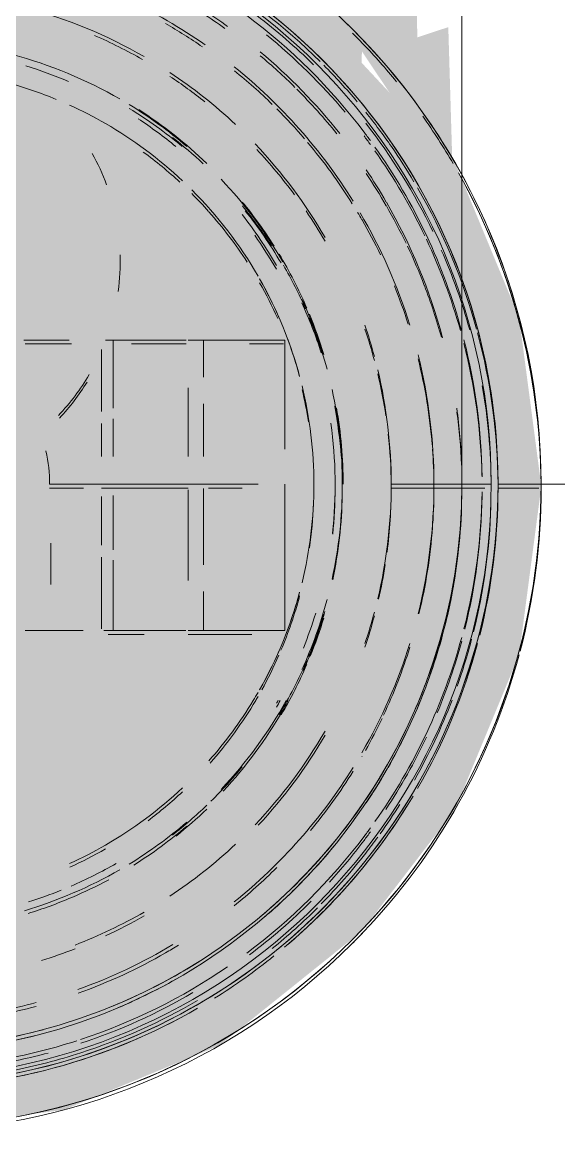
# Model space of a CAD drawing. Header units: millimetres. Extents: x -4000 to 187956, y -58990 to 162485.
# Drawn here: x 14254.68 to 14275, y 128425.98 to 128467.54 of the extents above; entities that cross this region are included whole.
import ezdxf

# ---------------------------------------------------------------- set-up
doc = ezdxf.new("R2010")
doc.units = ezdxf.units.MM
doc.linetypes.add('Dash 1_16_', pattern=[317.5, 158.75, -158.75])
for name, color, linetype, lineweight in [('F-SPRN', 3, 'Continuous', 9), ('P-PIPE', 3, 'Continuous', 9), ('P-PIPE-CNTR', 3, 'Continuous', 9)]:
    doc.layers.add(name, color=color, linetype=linetype, lineweight=lineweight)

# ---------------------------------------------------------------- blocks, each defined once
blk = doc.blocks.new('Sprinkler_Up - DN20-290099-FFS - TANG 1')
at = {"layer": 'F-SPRN', "transparency": 33554534}
for points in [[(-22.243, 0), (-3.583, 1.043), (-1.735, 2.891), (-1.156, 3.469), (-0.578, 4.048), (0.578, 4.048), (1.156, 3.469), (1.735, 2.891), (4.626, 0), (22.243, 0), (17.401, 13.505), (6.873, 21.154), (-6.873, 21.154), (-18.025, 12.981), (-20.542, 5.233)], [(0, -16.669), (4.314, -16.101), (11.787, -11.787), (16.101, -4.314), (16.101, 4.314), (11.787, 11.787), (8.334, 14.436), (-0.316, 16.627), (-4.314, 16.101), (-12.723, 10.165), (-16.101, 4.314), (-16.101, -4.314), (-11.787, -11.787), (-8.334, -14.436), (-0.316, -16.584)], [(0, -15.603), (7.802, -13.513), (13.513, -7.802), (15.071, -4.038), (15.071, 4.038), (13.513, 7.802), (7.802, 13.513), (-0.316, 15.518), (-7.802, 13.513), (-11.534, 10.165), (-15.466, 1.043), (-15.071, -4.038), (-11.033, -11.033), (-7.802, -13.513), (-0.316, -15.518)], [(7.656, -5.481), (7.656, 5.405), (0, 5.405), (0, -5.481)], [(10.896, -5.481), (10.896, 5.405), (7.656, 5.405), (7.656, -5.481)], [(14.512, -5.481), (14.512, 5.405), (10.896, 5.405), (10.896, -5.481)], [(-0.316, 0), (5.107, 1.043), (2.855, 4.945), (-2.855, 4.945), (-5.709, 0)], [(3.437, -21.154), (6.873, -21.154), (17.995, -13.074), (22.243, 0), (3.885, -0.741), (1.735, -2.891), (1.156, -3.469), (0.578, -4.048), (-0.578, -4.048), (-1.156, -3.469), (-1.735, -2.891), (-4.626, 0), (-22.243, 0), (-17.995, -13.074), (-6.873, -21.154), (0, -21.154)], [(-2.855, -4.945), (2.855, -4.945), (5.709, 0), (-5.709, 0)]]:
    blk.add_hatch(color=1, dxfattribs=at).paths.add_polyline_path(points)
at = {"layer": 'F-SPRN', "color": 1}
for p, q in [((4.738, 5.405), (6.439, 5.405)), ((7.8, 5.405), (10.817, 5.405)), ((10.817, 5.405), (8.084, 5.405)), ((8.084, 5.405), (8.084, 2.847)), ((10.896, 5.405), (14.512, 5.405)), ((14.512, 5.405), (11.465, 5.405)), ((11.465, 5.405), (11.465, 4.016)), ((14.512, 5.405), (14.512, 1.311)), ((7.656, 5.057), (7.656, 2.729)), ((7.656, 5.057), (7.656, 2.729)), ((10.896, 3.609), (10.896, 1.043)), ((11.465, 3.011), (11.465, 1.043)), ((7.656, 2.283), (7.656, 1.043)), ((7.656, 2.283), (7.656, 1.043)), ((8.084, 2.458), (8.084, 1.043)), ((14.512, 0), (14.512, -5.481)), ((10.896, -0.202), (10.896, -3.609)), ((11.465, -0.158), (11.465, -3.011)), ((7.656, -0.451), (7.656, -2.283)), ((7.656, -0.451), (7.656, -2.283)), ((8.084, -0.418), (8.084, -2.458)), ((5.754, -2.203), (5.754, -3.753)), ((7.656, -2.729), (7.656, -5.408)), ((7.656, -2.729), (7.656, -5.408)), ((8.084, -2.847), (8.084, -5.481)), ((11.465, -4.016), (11.465, -5.481)), ((6.965, -5.481), (4.798, -5.481)), ((5.754, -5.481), (6.965, -5.481)), ((10.808, -5.481), (7.739, -5.481)), ((8.084, -5.481), (10.808, -5.481)), ((14.512, -5.481), (10.896, -5.481)), ((11.465, -5.481), (14.512, -5.481))]:
    blk.add_line(p, q, dxfattribs=at)
for radius, start, end in [(22.243, 360, 180), (21.903, 37.0471, 53.3058), (16.669, 60, 75), (16.669, 60, 75), (15.603, 67.5614, 74.5481), (15.603, 67.5614, 74.5481), (15.603, 60.0187, 65.5637), (15.603, 60.0187, 65.5637), (16.669, 49.4249, 58.5819), (16.669, 49.4249, 58.5819), (15.603, 46.7922, 60), (15.603, 46.7922, 60), (21.903, 36, 37.0471), (21.903, 15.1849, 35.2302), (16.669, 30, 43.2787), (16.669, 30, 43.2787), (15.603, 30, 45), (15.603, 30, 45), (15.603, 23.6155, 29.5646), (15.603, 15, 29.5646), (16.669, 15, 24.6121), (16.669, 15, 24.6121), (15.603, 15, 20.3861), (21.903, 0.7385, 14.3227), (15.603, 360, 13.6618), (15.603, 0, 13.6618), (16.669, 360, 12.3198), (16.669, 0, 12.3198), (5.709, 0, 12.6524), (22.243, 180, 360), (15.603, 346.3382, 360), (15.603, 346.3382, 360), (16.669, 347.6802, 360), (16.669, 347.6802, 360), (21.903, 345.6773, 359.2615), (15.603, 330.4354, 345), (15.603, 339.6139, 345), (16.669, 335.3879, 345), (16.669, 335.3879, 345), (21.903, 324.7698, 344.8151), (15.603, 330.4354, 336.3845), (15.603, 328.708, 330), (15.603, 328.708, 330), (15.603, 318.4214, 328.708), (15.603, 318.4214, 328.708), (16.669, 316.7213, 330.9497), (16.669, 316.7213, 330.9497), (15.603, 300, 313.2078), (15.603, 300, 313.2078), (16.669, 301.4181, 310.5751), (16.669, 301.4181, 310.5751), (21.903, 322.9529, 324), (21.903, 306.6942, 322.9529), (15.603, 294.4363, 299.9813), (15.603, 294.4363, 299.9813), (16.669, 286.5995, 300), (16.669, 286.5995, 300), (21.903, 288.2621, 304.3758), (21.903, 279.348, 287.901)]:
    blk.add_arc((0, 0), radius, start, end, dxfattribs=at)
blk = doc.blocks.new('Steel_Elbow_Threaded_HoaPhat - Standard-4704630-FFS - TANG 1')
at = {"layer": 'P-PIPE', "lineweight": 13, "transparency": 33554534}
h = blk.add_hatch(color=1, dxfattribs=at)
h.paths.add_polyline_path([(14266.872, 128465.456), (14269.479, 128460.828), (14267.403, 128465.243)])
h.paths.add_polyline_path([(14270.896, 128458.736), (14270.639, 128467.358), (14269.479, 128466.975), (14269.409, 128471.089), (14270.74, 128471.38), (14269.573, 128475.656), (14250.002, 128475.656), (14250.002, 128471.38), (14257.233, 128470.105), (14255.94, 128472.031), (14263.392, 128467.309), (14267.358, 128463.242), (14267.403, 128466.597), (14268.638, 128464.749)])
blk.add_hatch(color=1, dxfattribs=at).paths.add_polyline_path([(14250.002, 128426.118), (14256.242, 128426.94), (14262.058, 128429.349), (14267.403, 128433.639), (14270.883, 128438.175), (14273.292, 128443.99), (14274.114, 128450.231), (14273.292, 128456.471), (14270.883, 128462.287), (14264.123, 128469.527), (14262.058, 128471.112), (14256.242, 128473.521), (14249.685, 128474.301), (14243.761, 128473.521), (14235.88, 128469.527), (14231.977, 128466.01), (14229.12, 128462.287), (14226.711, 128456.471), (14225.89, 128450.231), (14226.711, 128443.99), (14229.12, 128438.175), (14233.162, 128433.019), (14237.946, 128429.349), (14243.761, 128426.94)])
at = {"layer": 'P-PIPE', "color": 20, "lineweight": 13}
for p, q in [((14271.151, 128462.151), (14271.151, 128461.3)), ((14271.151, 128461.3), (14271.151, 128460.472)), ((14271.151, 128458.14), (14271.151, 128457.417)), ((14271.151, 128456.06), (14271.151, 128455.428)), ((14271.151, 128455.428), (14271.151, 128454.828)), ((14271.151, 128454.828), (14271.151, 128454.261)), ((14271.151, 128450.263), (14271.151, 128450.232)), ((14270.545, 128445.203), (14270.328, 128444.386)), ((14269.795, 128442.78), (14269.482, 128441.995)), ((14267.921, 128438.996), (14267.457, 128438.289)), ((14267.457, 128438.289), (14266.966, 128437.6)), ((14266.966, 128437.6), (14266.447, 128436.932)), ((14265.332, 128435.66), (14264.737, 128435.059)), ((14260.708, 128431.991), (14259.97, 128431.577))]:
    blk.add_line(p, q, dxfattribs=at)
at = {"layer": 'P-PIPE', "color": 20, "lineweight": 13, "flags": 128}
for points in [[(14271.151, 128475.656), (14271.151, 128474.64), (14271.151, 128473.624), (14271.151, 128472.613), (14271.151, 128471.606), (14271.151, 128470.605), (14271.151, 128469.613), (14271.151, 128468.63), (14271.151, 128467.658), (14271.151, 128466.699), (14271.151, 128465.755), (14271.151, 128464.827), (14271.151, 128463.915), (14271.151, 128463.023), (14271.151, 128462.151)], [(14271.151, 128460.472), (14271.151, 128459.669), (14271.151, 128458.891), (14271.151, 128458.14)], [(14271.151, 128457.417), (14271.151, 128456.723), (14271.151, 128456.06)], [(14271.151, 128454.261), (14271.151, 128453.729), (14271.151, 128453.232)], [(14271.151, 128453.232), (14271.151, 128452.771), (14271.151, 128452.346), (14271.151, 128451.959), (14271.151, 128451.609), (14271.151, 128451.298), (14271.151, 128451.026)], [(14271.151, 128451.026), (14271.151, 128450.793), (14271.151, 128450.601)], [(14271.151, 128450.601), (14271.151, 128450.448), (14271.151, 128450.335), (14271.151, 128450.263)], [(14271.151, 128450.231), (14271.134, 128449.385), (14271.084, 128448.54)], [(14271.084, 128448.54), (14270.999, 128447.699), (14270.881, 128446.861)], [(14270.881, 128446.861), (14270.73, 128446.029), (14270.545, 128445.203)], [(14270.328, 128444.386), (14270.078, 128443.578), (14269.795, 128442.78)], [(14269.482, 128441.995), (14269.137, 128441.222), (14268.761, 128440.464)], [(14268.761, 128440.464), (14268.356, 128439.722), (14267.921, 128438.996)], [(14266.447, 128436.932), (14265.902, 128436.285), (14265.332, 128435.66)], [(14264.737, 128435.059), (14264.118, 128434.482), (14263.477, 128433.93)], [(14263.477, 128433.93), (14262.814, 128433.404), (14262.288, 128433.019)], [(14262.288, 128433.019), (14262.131, 128432.905), (14261.429, 128432.434), (14260.708, 128431.991)], [(14259.97, 128431.577), (14259.216, 128431.194), (14258.448, 128430.841), (14257.665, 128430.518), (14256.871, 128430.228)], [(14256.871, 128430.228), (14256.066, 128429.969), (14255.25, 128429.743)], [(14255.25, 128429.743), (14254.427, 128429.549), (14253.596, 128429.389)]]:
    blk.add_lwpolyline(points, dxfattribs=at)
at = {"layer": 'P-PIPE', "color": 20, "lineweight": 13}
for radius, start, end in [(24.112, 270, 90), (24.112, 45, 60), (21.15, 54.1976, 59.9895), (24.112, 30, 45), (21.15, 38.4146, 50), (24.112, 316.3755, 30), (21.15, 30, 33.8671), (21.15, 15.0335, 29.9924), (21.15, 1.9562, 7.75), (21.15, 352.7077, 358.0289), (21.15, 345.7343, 350), (21.15, 336.3495, 344.9545), (21.15, 330.0026, 334.1966), (21.15, 326.1239, 330), (21.15, 321.5729, 325.795), (21.15, 310, 321.0389), (24.112, 315, 316.3755), (24.112, 270, 315), (21.15, 292.3235, 303.6981), (21.15, 279.9303, 284.963)]:
    blk.add_arc((14250.002, 128450.231), radius, start, end, dxfattribs=at)
blk = doc.blocks.new('Steel_Transition_Threaded_HoaPhat - Standard-4704511-FFS - TANG 1')
at = {"layer": 'P-PIPE', "lineweight": 13, "transparency": 33554534}
h = blk.add_hatch(color=1, dxfattribs=at)
h.paths.add_polyline_path([(14250.002, 128427.731), (14255.825, 128428.497), (14264.215, 128433.019), (14267.403, 128436.264), (14269.487, 128438.981), (14271.735, 128444.407), (14272.502, 128450.231), (14271.735, 128456.054), (14267.403, 128464.197), (14265.912, 128466.14), (14261.252, 128469.716), (14255.825, 128471.964), (14249.685, 128472.689), (14244.178, 128471.964), (14238.506, 128469.527), (14231.977, 128463.384), (14230.516, 128461.481), (14228.268, 128456.054), (14227.502, 128450.231), (14228.268, 128444.407), (14231.977, 128437.077), (14235.788, 128433.019), (14238.752, 128430.745), (14244.178, 128428.497)])
h.paths.add_polyline_path([(14250.002, 128430.131), (14244.799, 128430.815), (14239.697, 128433.019), (14235.789, 128436.018), (14231.977, 128441.672), (14230.587, 128445.028), (14229.902, 128450.231), (14231.977, 128458.789), (14232.683, 128460.396), (14235.789, 128464.443), (14239.952, 128467.638), (14244.799, 128469.646), (14250.002, 128470.331), (14255.489, 128469.527), (14260.052, 128467.638), (14264.214, 128464.443), (14267.409, 128460.281), (14269.417, 128455.433), (14270.102, 128450.231), (14269.417, 128445.028), (14267.403, 128440.173), (14264.214, 128436.018), (14260.052, 128432.823), (14255.204, 128430.815)])
for points in [[(14250.002, 128430.131), (14255.204, 128430.815), (14260.307, 128433.019), (14264.214, 128436.018), (14267.409, 128440.181), (14269.417, 128445.028), (14270.102, 128450.231), (14269.417, 128455.433), (14267.32, 128460.396), (14264.214, 128464.443), (14260.052, 128467.638), (14255.204, 128469.646), (14250.002, 128469.527), (14250.002, 128466.631), (14258.202, 128464.433), (14264.204, 128458.431), (14266.402, 128450.231), (14264.204, 128442.031), (14258.202, 128436.028), (14250.002, 128433.019)], [(14250.002, 128431.731), (14256.379, 128433.019), (14259.252, 128434.209), (14263.083, 128437.149), (14267.403, 128444.312), (14267.871, 128445.442), (14268.502, 128450.231), (14267.403, 128456.15), (14265.321, 128460.396), (14263.083, 128463.312), (14259.252, 128466.252), (14254.79, 128468.1), (14249.685, 128468.689), (14245.213, 128468.1), (14240.752, 128466.252), (14234.682, 128460.396), (14233.98, 128459.481), (14231.977, 128453.841), (14231.977, 128446.621), (14233.495, 128442.151), (14233.98, 128440.981), (14236.92, 128437.149), (14243.625, 128433.019), (14245.213, 128432.361)]]:
    blk.add_hatch(color=1, dxfattribs=at).paths.add_polyline_path(points)
at = {"layer": 'P-PIPE', "color": 20, "lineweight": 13}
for radius, start, end in [(22.5, 270, 90), (22.5, 270, 59.2081), (20.1, 54.9957, 74.1163), (18.5, 60, 75), (18.5, 60, 75), (16.4, 66.9681, 72.9388), (18.5, 46.7959, 56.5024), (18.5, 46.7959, 56.5024), (20.1, 31.8447, 51.1144), (16.4, 50.4733, 56.6389), (18.5, 30, 43.5703), (18.5, 30, 43.5703), (16.4, 30, 38.0319), (20.1, 17.2551, 30.4151), (18.5, 15, 18.8018), (18.5, 15, 18.8018), (20.1, 346.0499, 13.9501), (18.5, 346.5939, 13.4061), (18.5, 346.5939, 13.4061), (16.4, 353.5463, 8.0319), (16.4, 338.0319, 342.8691), (18.5, 341.1982, 345), (18.5, 341.1982, 345), (20.1, 329.9723, 342.7449), (16.4, 330, 330.4557), (18.5, 316.4297, 330), (18.5, 316.4297, 330), (20.1, 308.8856, 328.1553), (18.5, 303.4976, 313.2041), (18.5, 303.4976, 313.2041), (16.4, 293.4045, 300), (16.4, 287.4657, 291.9681), (18.5, 291.1114, 300), (18.5, 291.1114, 300), (20.1, 289.6859, 300.9187), (20.1, 280.9975, 285)]:
    blk.add_arc((14250.002, 128450.231), radius, start, end, dxfattribs=at)
blk = doc.blocks.new('Sprinkler_Up - DN20-V221-FFS - TANG 1')
at = {"layer": 'F-SPRN', "transparency": 33554534}
for points in [[(-22.243, 0), (-3.885, 0.741), (-1.735, 2.891), (-1.156, 3.469), (-0.578, 4.048), (0.578, 4.048), (1.156, 3.469), (1.735, 2.891), (4.626, 0), (22.243, 0), (17.401, 13.505), (6.873, 21.154), (-6.873, 21.154), (-18.025, 12.981), (-20.542, 5.233)], [(0, -16.669), (4.314, -16.101), (11.787, -11.787), (16.101, -4.314), (16.101, 4.314), (11.787, 11.787), (8.334, 14.436), (-0.316, 16.627), (-4.314, 16.101), (-12.64, 10.308), (-16.101, 4.314), (-16.101, -4.314), (-11.787, -11.787), (-8.334, -14.436), (-0.316, -16.584)], [(0, -15.603), (7.802, -13.513), (13.513, -7.802), (15.071, -4.038), (15.071, 4.038), (13.513, 7.802), (7.802, 13.513), (-0.316, 15.518), (-7.802, 13.513), (-11.451, 10.308), (-15.447, 1.186), (-15.071, -4.038), (-11.033, -11.033), (-7.802, -13.513), (-0.316, -15.518)], [(7.656, -5.481), (7.656, 5.405), (0, 5.405), (0, -5.481)], [(10.896, -5.481), (10.896, 5.405), (7.656, 5.405), (7.656, -5.481)], [(14.512, -5.481), (14.512, 5.405), (10.896, 5.405), (10.896, -5.481)], [(-0.316, 0), (5.709, 0), (2.855, 4.945), (-2.855, 4.945), (-5.709, 0)], [(-6.873, -21.154), (6.873, -21.154), (17.995, -13.074), (22.243, 0), (3.885, -0.741), (1.735, -2.891), (1.156, -3.469), (0.578, -4.048), (-0.578, -4.048), (-1.156, -3.469), (-1.735, -2.891), (-4.626, 0), (-22.243, 0), (-17.995, -13.074), (-12.434, -17.114)], [(-2.855, -4.945), (2.855, -4.945), (5.709, 0), (-5.709, 0)]]:
    blk.add_hatch(color=1, dxfattribs=at).paths.add_polyline_path(points)
at = {"layer": 'F-SPRN', "color": 1}
for p, q in [((4.788, 5.405), (6.522, 5.405)), ((8.084, 5.405), (8.084, 3.402)), ((8.778, 5.405), (10.817, 5.405)), ((10.817, 5.405), (8.778, 5.405)), ((13.189, 5.405), (14.463, 5.405)), ((14.463, 5.405), (13.189, 5.405)), ((7.656, 5.201), (7.656, 3.346)), ((7.656, 5.201), (7.656, 3.346)), ((11.465, 5.379), (11.465, 4.16)), ((14.512, 3.675), (14.512, 2.332)), ((10.896, 2.643), (10.896, 1.186)), ((8.084, 2.458), (8.084, 1.186)), ((14.512, 0), (14.512, -1.167)), ((10.896, -0.202), (10.896, -3.345)), ((11.465, -0.158), (11.465, -2.868)), ((7.656, -0.451), (7.656, -1.64)), ((7.656, -0.451), (7.656, -1.64)), ((8.084, -0.418), (8.084, -2.315)), ((14.512, -2.068), (14.512, -3.532)), ((7.656, -3.059), (7.656, -5.265)), ((7.656, -3.059), (7.656, -5.265)), ((8.084, -3.115), (8.084, -5.337)), ((11.465, -4.016), (11.465, -5.337)), ((14.512, -3.962), (14.512, -5.246)), ((9.247, -5.481), (7.904, -5.481)), ((13.283, -5.481), (10.896, -5.481)), ((11.465, -5.481), (13.283, -5.481))]:
    blk.add_line(p, q, dxfattribs=at)
for radius, start, end in [(22.243, 45.4944, 52.7456), (21.903, 40.0268, 50.8554), (16.669, 50.1868, 58.5819), (16.669, 50.1868, 58.5819), (22.243, 25.5995, 37.9207), (21.903, 36, 37.0471), (15.603, 47.2577, 53.795), (15.603, 47.2577, 53.795), (21.903, 25.555, 35.2302), (15.603, 41.637, 45), (15.603, 41.637, 45), (16.669, 30.4314, 38.5776), (16.669, 30.4314, 38.5776), (15.603, 32.8588, 41.5786), (15.603, 32.8588, 41.5786), (21.903, 15.6612, 25.2075), (22.243, 15.4596, 23.6413), (15.603, 24.0437, 29.5646), (15.603, 24.0437, 29.5646), (16.669, 17.7022, 24.6121), (16.669, 17.7022, 24.6121), (21.903, 1.2404, 14.3227), (22.243, 0.3946, 9.9278), (15.603, 9.1614, 13.6618), (15.603, 9.1614, 13.6618), (16.669, 4.1235, 10.6177), (16.669, 4.1235, 10.6177), (16.669, 348.1047, 359.0922), (16.669, 348.1047, 359.0922), (21.903, 346.0354, 359.2615), (15.603, 351.7454, 357.8254), (15.603, 351.7454, 357.8254), (22.243, 345.9846, 358.2277), (15.603, 337.0932, 345), (15.603, 337.0932, 345), (16.669, 335.7888, 343.8971), (16.669, 335.7888, 343.8971), (21.903, 337.4081, 344.8151), (22.243, 340.508, 345.2663), (15.603, 331.0235, 336.3845), (15.603, 331.0235, 336.3845), (15.603, 329.3731, 330), (15.603, 329.3731, 330), (15.603, 318.6671, 329.3731), (15.603, 318.6671, 329.3731), (16.669, 330, 331.4843), (16.669, 330, 331.4843), (22.243, 330.557, 339.092), (16.669, 317.0962, 330), (16.669, 317.0962, 330), (21.903, 326.6518, 334.7925), (15.603, 307.019, 313.2078), (15.603, 307.019, 313.2078), (22.243, 324.3946, 327.8041), (16.669, 302.1234, 310.5751), (16.669, 302.1234, 310.5751), (21.903, 322.9529, 324), (21.903, 317.6396, 322.9529), (22.243, 322.0793, 324), (15.603, 294.4732, 299.9813), (15.603, 294.4732, 299.9813), (22.243, 315.5616, 322.0793), (16.669, 293.1133, 298.373), (16.669, 293.1133, 298.373), (16.669, 287.0955, 293.0788), (16.669, 287.0955, 293.0788), (21.903, 307.0415, 315.0471), (22.243, 309.1551, 315.0429), (21.903, 288.2919, 300.369), (22.243, 288, 300.3661), (21.903, 279.348, 284.9461), (22.243, 281.178, 288)]:
    blk.add_arc((0, 0), radius, start, end, dxfattribs=at)
blk = doc.blocks.new('Steel_Transition_Threaded_HoaPhat - Standard-V222-FFS - TANG 1')
at = {"layer": 'P-PIPE', "lineweight": 13, "transparency": 33554534}
h = blk.add_hatch(color=1, dxfattribs=at)
h.paths.add_polyline_path([(14250.002, 128427.587), (14255.825, 128428.354), (14264.402, 128433.019), (14267.403, 128436.121), (14269.487, 128438.837), (14271.735, 128444.264), (14272.502, 128450.087), (14271.735, 128455.911), (14267.403, 128464.054), (14265.912, 128465.997), (14261.252, 128469.573), (14255.825, 128471.821), (14249.685, 128472.546), (14244.178, 128471.821), (14238.692, 128469.527), (14231.977, 128463.241), (14230.516, 128461.337), (14228.268, 128455.911), (14227.502, 128450.087), (14228.268, 128444.264), (14231.977, 128436.933), (14235.601, 128433.019), (14238.752, 128430.602), (14244.178, 128428.354)])
h.paths.add_polyline_path([(14250.002, 128429.987), (14244.799, 128430.672), (14239.51, 128433.019), (14235.789, 128435.874), (14231.977, 128441.528), (14230.587, 128444.885), (14229.902, 128450.087), (14231.977, 128458.646), (14232.793, 128460.396), (14235.789, 128464.3), (14239.952, 128467.494), (14244.989, 128469.527), (14250.002, 128470.187), (14255.204, 128469.502), (14260.052, 128467.494), (14264.214, 128464.3), (14267.409, 128460.137), (14269.417, 128455.29), (14270.102, 128450.087), (14269.417, 128444.885), (14267.403, 128440.03), (14264.214, 128435.874), (14260.052, 128432.68), (14255.204, 128430.672)])
for points in [[(14250.002, 128429.987), (14255.204, 128430.672), (14260.493, 128433.019), (14264.214, 128435.874), (14267.409, 128440.037), (14269.417, 128444.885), (14270.102, 128450.087), (14269.417, 128455.29), (14267.21, 128460.396), (14264.214, 128464.3), (14260.052, 128467.494), (14255.014, 128469.527), (14250.002, 128469.527), (14250.002, 128466.487), (14258.202, 128464.29), (14264.204, 128458.287), (14266.402, 128450.087), (14264.204, 128441.887), (14258.202, 128435.884), (14250.002, 128433.019)], [(14250.002, 128431.587), (14256.725, 128433.019), (14259.252, 128434.066), (14263.083, 128437.006), (14267.403, 128444.168), (14267.871, 128445.299), (14268.502, 128450.087), (14267.403, 128456.006), (14265.211, 128460.396), (14263.083, 128463.169), (14259.252, 128466.109), (14254.79, 128467.957), (14249.685, 128468.546), (14245.213, 128467.957), (14240.752, 128466.109), (14234.792, 128460.396), (14233.98, 128459.337), (14231.977, 128453.697), (14231.977, 128446.477), (14233.436, 128442.151), (14233.98, 128440.837), (14236.92, 128437.006), (14243.279, 128433.019), (14245.213, 128432.218)]]:
    blk.add_hatch(color=1, dxfattribs=at).paths.add_polyline_path(points)
at = {"layer": 'P-PIPE', "color": 20, "lineweight": 13}
for p, q in [((14267.409, 128460.137), (14267.404, 128460.146)), ((14267.404, 128440.029), (14267.409, 128440.037))]:
    blk.add_line(p, q, dxfattribs=at)
for radius, start, end in [(22.5, 45.261, 59.5443), (22.5, 45.261, 59.5443), (20.1, 55.3302, 60), (18.5, 60.2244, 66.4545), (18.5, 60.2244, 66.4545), (20.1, 45.6714, 51.0868), (22.5, 40.0522, 44.7697), (22.5, 40.0522, 44.7697), (18.5, 51.4797, 56.5024), (18.5, 51.4797, 56.5024), (20.1, 40.6198, 45), (22.5, 34.6567, 38.7439), (22.5, 34.6567, 38.7439), (18.5, 36.4551, 43.295), (18.5, 36.4551, 43.295), (20.1, 32.0187, 40.1323), (22.5, 30.6849, 34.6567), (22.5, 30.6849, 34.6567), (22.5, 15.3565, 30), (22.5, 15.3565, 30), (18.5, 30, 34.1439), (18.5, 30, 34.1439), (20.1, 30.0277, 30.9314), (20.1, 25.7785, 30), (16.4, 30, 35.2854), (20.1, 17.8109, 22.1427), (18.5, 15, 18.8017), (18.5, 15, 18.8017), (22.5, 0.3691, 15), (22.5, 0.3691, 15), (20.1, 4.6254, 13.9501), (18.5, 8.4134, 13.4061), (18.5, 8.4134, 13.4061), (18.5, 0.4489, 6.2669), (18.5, 0.4489, 6.2669), (20.1, 0.4132, 4.1755), (16.4, 353.9587, 0), (18.5, 352.5643, 0), (18.5, 352.5643, 0), (20.1, 356.2744, 0), (22.5, 345.8451, 0), (22.5, 345.8451, 0), (20.1, 346.4441, 355.8245), (18.5, 347.0222, 351.116), (18.5, 347.0222, 351.116), (18.5, 341.1983, 345), (18.5, 341.1983, 345), (20.1, 334.9634, 342.7449), (22.5, 330, 345), (22.5, 330, 345), (16.4, 330, 330.999), (20.1, 330.7447, 334.5924), (18.5, 316.9593, 330), (18.5, 316.9593, 330), (20.1, 320.3551, 328.1553), (22.5, 310.141, 329.1549), (22.5, 315, 329.1549), (20.1, 308.8856, 315), (18.5, 294.9541, 300), (18.5, 294.9541, 300), (22.5, 310.141, 315), (18.5, 286.9983, 291.1114), (18.5, 286.9983, 291.1114), (20.1, 300, 301.5916), (20.1, 289.7145, 300), (22.5, 301.8744, 308.8387), (22.5, 301.8744, 308.8387), (22.5, 270.5069, 300), (20.1, 280.9975, 285), (22.5, 285, 300), (22.5, 270.5069, 285)]:
    blk.add_arc((14250.002, 128450.087), radius, start, end, dxfattribs=at)
blk = doc.blocks.new('Steel_Elbow_Threaded_HoaPhat - Standard-V223-FFS - TANG 1')
at = {"layer": 'P-PIPE', "lineweight": 13, "transparency": 33554534}
h = blk.add_hatch(color=1, dxfattribs=at)
h.paths.add_polyline_path([(14266.872, 128465.313), (14269.479, 128460.684), (14267.403, 128465.1)])
h.paths.add_polyline_path([(14270.895, 128458.593), (14270.638, 128467.215), (14269.479, 128466.832), (14269.409, 128470.946), (14270.74, 128471.236), (14269.573, 128475.513), (14250.002, 128475.513), (14250.002, 128471.237), (14257.233, 128469.962), (14255.94, 128471.888), (14263.392, 128467.166), (14267.358, 128463.099), (14267.403, 128466.453), (14268.638, 128464.605)])
blk.add_hatch(color=1, dxfattribs=at).paths.add_polyline_path([(14250.002, 128425.975), (14256.242, 128426.797), (14262.058, 128429.206), (14267.403, 128433.495), (14270.883, 128438.031), (14273.292, 128443.847), (14274.114, 128450.087), (14273.292, 128456.328), (14270.883, 128462.143), (14263.936, 128469.527), (14262.058, 128470.969), (14256.242, 128473.378), (14249.685, 128474.158), (14243.761, 128473.378), (14236.067, 128469.527), (14231.977, 128465.867), (14229.12, 128462.143), (14226.711, 128456.328), (14225.89, 128450.087), (14226.711, 128443.847), (14229.12, 128438.031), (14232.976, 128433.019), (14237.946, 128429.206), (14243.761, 128426.797)])
at = {"layer": 'P-PIPE', "color": 20, "lineweight": 13}
for p, q in [((14271.151, 128460.329), (14271.151, 128459.526)), ((14271.151, 128459.526), (14271.151, 128458.748)), ((14271.151, 128458.748), (14271.151, 128457.997)), ((14271.151, 128457.997), (14271.151, 128457.274)), ((14271.151, 128455.916), (14271.151, 128455.284)), ((14271.151, 128455.284), (14271.151, 128454.684)), ((14271.151, 128454.684), (14271.151, 128454.118)), ((14271.151, 128451.155), (14271.151, 128450.883)), ((14271.151, 128450.883), (14271.151, 128450.65)), ((14271.151, 128450.65), (14271.151, 128450.457)), ((14271.151, 128450.457), (14271.151, 128450.304)), ((14271.151, 128450.304), (14271.151, 128450.192)), ((14271.151, 128450.087), (14271.134, 128449.242)), ((14271.151, 128450.192), (14271.151, 128450.12)), ((14271.151, 128450.12), (14271.151, 128450.089)), ((14271.134, 128449.242), (14271.084, 128448.397)), ((14271.084, 128448.397), (14270.999, 128447.555)), ((14270.999, 128447.555), (14270.881, 128446.718)), ((14270.545, 128445.06), (14270.328, 128444.242)), ((14270.328, 128444.242), (14270.078, 128443.434)), ((14270.078, 128443.434), (14269.795, 128442.637)), ((14269.795, 128442.637), (14269.482, 128441.851)), ((14267.921, 128438.853), (14267.457, 128438.145)), ((14267.457, 128438.145), (14266.966, 128437.457)), ((14266.966, 128437.457), (14266.447, 128436.789)), ((14266.447, 128436.789), (14265.902, 128436.142)), ((14265.902, 128436.142), (14265.332, 128435.517)), ((14265.332, 128435.517), (14264.737, 128434.915)), ((14263.477, 128433.786), (14262.814, 128433.261)), ((14262.814, 128433.261), (14262.484, 128433.019)), ((14267.051, 128433.037), (14267.03, 128433.016)), ((14261.429, 128432.29), (14260.708, 128431.848)), ((14260.708, 128431.848), (14259.97, 128431.434))]:
    blk.add_line(p, q, dxfattribs=at)
at = {"layer": 'P-PIPE', "color": 20, "lineweight": 13, "flags": 128}
for points in [[(14271.151, 128475.513), (14271.151, 128474.496), (14271.151, 128473.481), (14271.151, 128472.469), (14271.151, 128471.462), (14271.151, 128470.462), (14271.151, 128469.469), (14271.151, 128468.486), (14271.151, 128467.515), (14271.151, 128466.556), (14271.151, 128465.612), (14271.151, 128464.683), (14271.151, 128463.772), (14271.151, 128462.879), (14271.151, 128462.007)], [(14271.151, 128462.007), (14271.151, 128461.157), (14271.151, 128460.329)], [(14271.151, 128457.274), (14271.151, 128456.58), (14271.151, 128455.916)], [(14271.151, 128454.118), (14271.151, 128453.586), (14271.151, 128453.089)], [(14271.151, 128453.089), (14271.151, 128452.627), (14271.151, 128452.203), (14271.151, 128451.815), (14271.151, 128451.466), (14271.151, 128451.155)], [(14270.881, 128446.718), (14270.73, 128445.885), (14270.545, 128445.06)], [(14269.482, 128441.851), (14269.137, 128441.079), (14268.761, 128440.321)], [(14268.761, 128440.321), (14268.356, 128439.578), (14267.921, 128438.853)], [(14264.737, 128434.915), (14264.118, 128434.338), (14263.477, 128433.786)], [(14262.484, 128433.019), (14262.131, 128432.762), (14261.429, 128432.29)], [(14259.97, 128431.434), (14259.216, 128431.051), (14258.448, 128430.697), (14257.665, 128430.375), (14256.871, 128430.084)], [(14256.871, 128430.084), (14256.066, 128429.826), (14255.25, 128429.599)], [(14255.25, 128429.599), (14254.427, 128429.406), (14253.596, 128429.245)]]:
    blk.add_lwpolyline(points, dxfattribs=at)
at = {"layer": 'P-PIPE', "color": 20, "lineweight": 13}
for radius, start, end in [(21.15, 54.5307, 59.9895), (24.112, 43.6245, 45), (24.112, 43.6245, 45), (24.112, 39.1591, 43.6245), (24.112, 39.1591, 43.6245), (21.15, 45.2247, 50), (21.15, 38.8928, 44.9479), (24.112, 30.3015, 35.2977), (24.112, 30.3015, 35.2977), (21.15, 30, 33.8671), (24.112, 15, 29.3228), (24.112, 0.3444, 29.3228), (21.15, 25.7221, 29.9924), (21.15, 21.0451, 25.3678), (21.15, 15.5071, 21.0323), (24.112, 0.3444, 15), (21.15, 2.3684, 7.75), (24.112, 345.3444, 0), (24.112, 345.3444, 0), (21.15, 353.1637, 358.0289), (21.15, 346.1004, 350), (21.15, 336.9933, 344.9545), (24.112, 316.3755, 345), (24.112, 316.3755, 345), (21.15, 330.3455, 334.1966), (21.15, 326.1239, 330), (21.15, 315.3087, 321.0389), (21.15, 310.6742, 315.0316), (24.112, 314.9282, 316.3755), (24.112, 315, 316.3755), (24.112, 270, 314.9282), (24.112, 270, 314.9282), (21.15, 293.0879, 299.996), (21.15, 279.9303, 284.963)]:
    blk.add_arc((14250.002, 128450.087), radius, start, end, dxfattribs=at)

msp = doc.modelspace()

# ---------------------------------------------------------------- hatches: boundary and pattern name
at = {"layer": 'P-PIPE', "transparency": 33554534}
for points in [[(14241.651, 128435.768), (14242.77, 128437.705), (14241.687, 128442.151), (14242.77, 128446.055), (14245.827, 128449.112), (14257.233, 128454.406), (14258.352, 128458.581), (14257.233, 128462.756), (14255.906, 128464.485), (14249.685, 128466.889), (14241.651, 128464.694), (14235.539, 128458.581), (14233.301, 128450.231), (14235.539, 128441.88), (14238.193, 128438.422)], [(14241.651, 128435.624), (14242.77, 128437.562), (14241.706, 128442.151), (14242.77, 128445.912), (14245.827, 128448.969), (14257.233, 128454.262), (14258.352, 128458.438), (14257.233, 128462.613), (14255.906, 128464.342), (14249.685, 128466.746), (14241.651, 128464.55), (14235.539, 128458.438), (14233.301, 128450.087), (14235.539, 128441.737), (14238.193, 128438.278)], [(14250.002, 128433.53), (14258.352, 128435.768), (14261.811, 128438.422), (14266.133, 128445.908), (14266.133, 128454.553), (14261.811, 128462.04), (14258.352, 128464.694), (14249.685, 128466.889), (14245.679, 128466.362), (14237.244, 128460.396), (14233.87, 128454.553), (14233.87, 128445.908), (14238.193, 128438.422), (14241.651, 128435.768), (14249.685, 128433.615)], [(14250.002, 128433.387), (14258.352, 128435.624), (14261.811, 128438.278), (14266.133, 128445.765), (14266.133, 128454.41), (14261.811, 128461.896), (14258.352, 128464.55), (14249.685, 128466.746), (14245.679, 128466.219), (14237.326, 128460.396), (14233.87, 128454.41), (14233.87, 128445.765), (14238.193, 128438.278), (14241.651, 128435.624), (14249.685, 128433.472)]]:
    msp.add_hatch(color=1, dxfattribs=at).paths.add_polyline_path(points)

# ---------------------------------------------------------------- linework, layer by layer
at = {"layer": 'P-PIPE', "color": 1}
for centre, radius, start, end in [((14250.002, 128450.231), 16.7, 46.0317, 57.203), ((14250.002, 128450.087), 16.701, 46.6911, 51.8726), ((14250.002, 128458.581), 8.35, 20.1285, 28.9704), ((14250.002, 128450.231), 16.7, 32.3031, 39.2955), ((14250.002, 128450.087), 16.701, 32.9225, 39.2955), ((14250.002, 128458.581), 8.35, 352.2824, 1.6717), ((14250.002, 128450.231), 16.701, 23.314, 31.0974), ((14250.002, 128450.087), 16.701, 23.7197, 30.009), ((14250.002, 128450.231), 16.7, 16.9375, 22.421), ((14250.002, 128450.087), 16.7, 17.49, 22.421), ((14250.002, 128458.581), 8.35, 316.3183, 329.4852), ((14250.002, 128458.438), 8.35, 316.7157, 328.3623), ((14250.002, 128450.231), 16.7, 0, 9.8892), ((14250.002, 128450.087), 16.701, 4.92, 9.8892), ((14250.002, 128450.231), 16.701, 337.2636, 343.0625), ((14250.002, 128450.087), 16.7, 337.858, 343.0625), ((14250.002, 128450.231), 16.7, 328.9026, 336.686), ((14250.002, 128450.087), 16.7, 329.4174, 336.686), ((14250.002, 128450.231), 16.701, 314.7154, 320.6908), ((14250.002, 128450.231), 16.7, 308.1274, 313.9683), ((14250.002, 128450.087), 16.7, 308.7052, 313.9683)]:
    msp.add_arc(centre, radius, start, end, dxfattribs=at)
at = {"layer": 'P-PIPE-CNTR', "color": 1, "linetype": 'Dash 1_16_'}
for p, q in [((14255.711, 128450.231), (14263.521, 128450.231)), ((14255.711, 128450.087), (14256.979, 128450.087)), ((14257.658, 128450.087), (14260.898, 128450.087)), ((14261.657, 128450.087), (14262.926, 128450.087)), ((14268.502, 128450.231), (14272.244, 128450.231)), ((14268.502, 128450.087), (14270.083, 128450.087)), ((14270.102, 128450.087), (14272.013, 128450.087)), ((14272.502, 128450.231), (14275.002, 128450.231)), ((14272.502, 128450.087), (14274.031, 128450.087))]:
    msp.add_line(p, q, dxfattribs=at)

# ---------------------------------------------------------------- block references
at = {"layer": 'F-SPRN', "color": 1}
for name, p in [('Sprinkler_Up - DN20-290099-FFS - TANG 1', (14250.002, 128450.231)), ('Sprinkler_Up - DN20-V221-FFS - TANG 1', (14250.002, 128450.087))]:
    msp.add_blockref(name, p, dxfattribs=at)
at = {"layer": 'P-PIPE', "color": 20, "lineweight": 13}
for name in ['Steel_Elbow_Threaded_HoaPhat - Standard-4704630-FFS - TANG 1', 'Steel_Elbow_Threaded_HoaPhat - Standard-V223-FFS - TANG 1', 'Steel_Transition_Threaded_HoaPhat - Standard-4704511-FFS - TANG 1', 'Steel_Transition_Threaded_HoaPhat - Standard-V222-FFS - TANG 1']:
    msp.add_blockref(name, (0, 0), dxfattribs=at)

doc.saveas('drawing.dxf')
